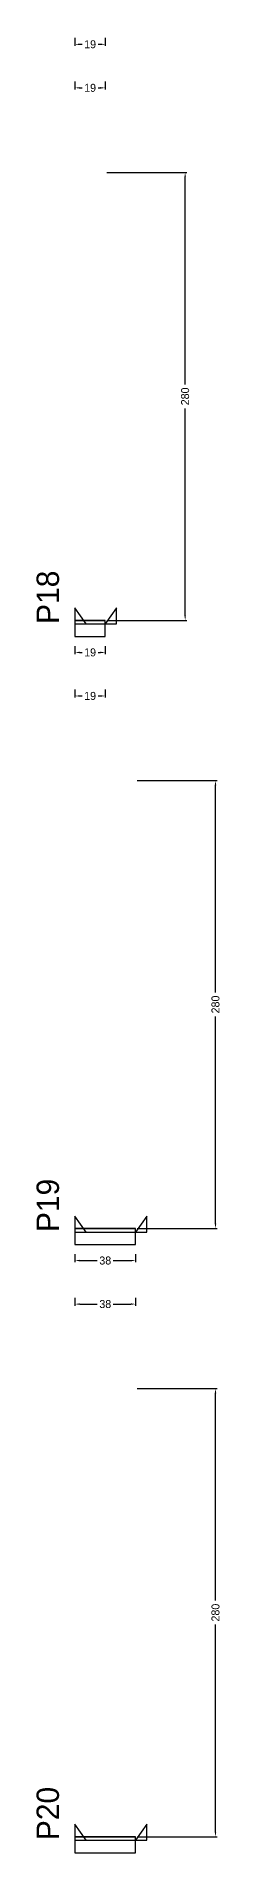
# Model space of a CAD drawing. Header units: centimetres. Extents: x -10500 to 4102, y -9886 to 295.
# Drawn here: x 3976 to 4091, y -7228 to -6093 of the extents above; entities that cross this region are included whole.
import ezdxf

# ---------------------------------------------------------------- set-up
doc = ezdxf.new("R2010")
doc.units = ezdxf.units.CM
for name, color, linetype in [('NOMENCLATURA', 7, 'Continuous'), ('SARR_2.2x10', 60, 'Continuous'), ('SARR_2.2x7', 40, 'Continuous')]:
    doc.layers.add(name, color=color, linetype=linetype)
doc.dimstyles.new('PAINEL-NOVA', dxfattribs={"dimtxt": 5, "dimasz": 3, "dimexe": 1, "dimexo": 1, "dimgap": 1, "dimtad": 1, "dimcen": 2.5, "dimazin": 3, "dimtfac": 1, "dimtmove": 0, "dimatfit": 3})

# ---------------------------------------------------------------- blocks, each defined once
blk = doc.blocks.new('_CLOSEDFILLED')
at = {"color": 0, "linetype": 'BYBLOCK'}
blk.add_solid([(-1, 0.16), (0, 0), (-1, -0.16)], dxfattribs=at)
blk = doc.blocks.new('*D437')
for p, q in [((4000, -6093.8), (4000, -6098.8)), ((4019, -6093.8), (4019, -6098.8)), ((4003, -6097.8), (4004.5, -6097.8)), ((4014.5, -6097.8), (4016, -6097.8))]:
    blk.add_line(p, q)
at = {"layer": 'Defpoints'}
for p in [(4000, -6092.8), (4019, -6092.8), (4000, -6097.8)]:
    blk.add_point(p, dxfattribs=at)
at = {"layer": 'SARR_2.2x10', "xscale": 3, "yscale": 3, "rotation": 180}
blk.add_blockref('_CLOSEDFILLED', (4000, -6097.8), dxfattribs=at)
at = {"layer": 'SARR_2.2x10', "xscale": 3, "yscale": 3}
blk.add_blockref('_CLOSEDFILLED', (4019, -6097.8), dxfattribs=at)
at = {"layer": 'SARR_2.2x10', "insert": (4009.5, -6097.8), "char_height": 5, "attachment_point": 5}
blk.add_mtext('19', dxfattribs=at)
blk = doc.blocks.new('*D442')
for p, q in [((4000, -6121), (4000, -6126)), ((4003, -6125), (4004.5, -6125)), ((4014.5, -6125), (4016, -6125)), ((4019, -6121), (4019, -6126))]:
    blk.add_line(p, q)
at = {"layer": 'Defpoints'}
for p in [(4000, -6120), (4000, -6125), (4019, -6120)]:
    blk.add_point(p, dxfattribs=at)
at = {"layer": 'SARR_2.2x10', "xscale": 3, "yscale": 3, "rotation": 180}
blk.add_blockref('_CLOSEDFILLED', (4000, -6125), dxfattribs=at)
at = {"layer": 'SARR_2.2x10', "xscale": 3, "yscale": 3}
blk.add_blockref('_CLOSEDFILLED', (4019, -6125), dxfattribs=at)
at = {"layer": 'SARR_2.2x10', "insert": (4009.5, -6125), "char_height": 5, "attachment_point": 5}
blk.add_mtext('19', dxfattribs=at)
blk = doc.blocks.new('*D463')
for p, q in [((4000, -6473.8), (4000, -6478.8)), ((4003, -6477.8), (4004.5, -6477.8)), ((4014.5, -6477.8), (4016, -6477.8)), ((4019, -6473.8), (4019, -6478.8))]:
    blk.add_line(p, q)
at = {"layer": 'Defpoints'}
for p in [(4000, -6472.8), (4000, -6477.8), (4019, -6472.8)]:
    blk.add_point(p, dxfattribs=at)
at = {"layer": 'SARR_2.2x10', "xscale": 3, "yscale": 3, "rotation": 180}
blk.add_blockref('_CLOSEDFILLED', (4000, -6477.8), dxfattribs=at)
at = {"layer": 'SARR_2.2x10', "xscale": 3, "yscale": 3}
blk.add_blockref('_CLOSEDFILLED', (4019, -6477.8), dxfattribs=at)
at = {"layer": 'SARR_2.2x10', "insert": (4009.5, -6477.8), "char_height": 5, "attachment_point": 5}
blk.add_mtext('19', dxfattribs=at)
blk = doc.blocks.new('*D464')
for p, q in [((4020, -6177.8), (4070, -6177.8)), ((4069, -6310.3), (4069, -6180.8)), ((4069, -6454.8), (4069, -6325.3)), ((4020, -6457.8), (4070, -6457.8))]:
    blk.add_line(p, q)
at = {"layer": 'Defpoints'}
for p in [(4019, -6177.8), (4019, -6457.8), (4069, -6457.8)]:
    blk.add_point(p, dxfattribs=at)
at = {"layer": 'SARR_2.2x10', "xscale": 3, "yscale": 3}
for p, rotation in [((4069, -6177.8), 90), ((4069, -6457.8), 270)]:
    blk.add_blockref('_CLOSEDFILLED', p, dxfattribs=dict(at, rotation=rotation))
at = {"layer": 'SARR_2.2x10', "insert": (4069, -6317.8), "char_height": 5, "attachment_point": 5, "rotation": 90}
blk.add_mtext('280', dxfattribs=at)
blk = doc.blocks.new('*D465')
for p, q in [((4020, -6177.8), (4070, -6177.8)), ((4069, -6310.3), (4069, -6180.8)), ((4069, -6454.8), (4069, -6325.3)), ((4020, -6457.8), (4070, -6457.8))]:
    blk.add_line(p, q)
at = {"layer": 'Defpoints'}
for p in [(4019, -6177.8), (4019, -6457.8), (4069, -6457.8)]:
    blk.add_point(p, dxfattribs=at)
at = {"layer": 'SARR_2.2x10', "xscale": 3, "yscale": 3}
for p, rotation in [((4069, -6177.8), 90), ((4069, -6457.8), 270)]:
    blk.add_blockref('_CLOSEDFILLED', p, dxfattribs=dict(at, rotation=rotation))
at = {"layer": 'SARR_2.2x10', "insert": (4069, -6317.8), "char_height": 5, "attachment_point": 5, "rotation": 90}
blk.add_mtext('280', dxfattribs=at)
blk = doc.blocks.new('*D466')
for p, q in [((4020, -6177.8), (4070, -6177.8)), ((4069, -6310.3), (4069, -6180.8)), ((4069, -6454.8), (4069, -6325.3)), ((4020, -6457.8), (4070, -6457.8))]:
    blk.add_line(p, q)
at = {"layer": 'Defpoints'}
for p in [(4019, -6177.8), (4019, -6457.8), (4069, -6457.8)]:
    blk.add_point(p, dxfattribs=at)
at = {"layer": 'SARR_2.2x10', "xscale": 3, "yscale": 3}
for p, rotation in [((4069, -6177.8), 90), ((4069, -6457.8), 270)]:
    blk.add_blockref('_CLOSEDFILLED', p, dxfattribs=dict(at, rotation=rotation))
at = {"layer": 'SARR_2.2x10', "insert": (4069, -6317.8), "char_height": 5, "attachment_point": 5, "rotation": 90}
blk.add_mtext('280', dxfattribs=at)
blk = doc.blocks.new('*D467')
for p, q in [((4020, -6177.8), (4070, -6177.8)), ((4069, -6310.3), (4069, -6180.8)), ((4069, -6454.8), (4069, -6325.3)), ((4020, -6457.8), (4070, -6457.8))]:
    blk.add_line(p, q)
at = {"layer": 'Defpoints'}
for p in [(4019, -6177.8), (4019, -6457.8), (4069, -6457.8)]:
    blk.add_point(p, dxfattribs=at)
at = {"layer": 'SARR_2.2x10', "xscale": 3, "yscale": 3}
for p, rotation in [((4069, -6177.8), 90), ((4069, -6457.8), 270)]:
    blk.add_blockref('_CLOSEDFILLED', p, dxfattribs=dict(at, rotation=rotation))
at = {"layer": 'SARR_2.2x10', "insert": (4069, -6317.8), "char_height": 5, "attachment_point": 5, "rotation": 90}
blk.add_mtext('280', dxfattribs=at)
blk = doc.blocks.new('*D468')
for p, q in [((4000, -6501), (4000, -6506)), ((4019, -6501), (4019, -6506)), ((4003, -6505), (4004.5, -6505)), ((4014.5, -6505), (4016, -6505))]:
    blk.add_line(p, q)
at = {"layer": 'Defpoints'}
for p in [(4000, -6500), (4019, -6500), (4000, -6505)]:
    blk.add_point(p, dxfattribs=at)
at = {"layer": 'SARR_2.2x10', "xscale": 3, "yscale": 3, "rotation": 180}
blk.add_blockref('_CLOSEDFILLED', (4000, -6505), dxfattribs=at)
at = {"layer": 'SARR_2.2x10', "xscale": 3, "yscale": 3}
blk.add_blockref('_CLOSEDFILLED', (4019, -6505), dxfattribs=at)
at = {"layer": 'SARR_2.2x10', "insert": (4009.5, -6505), "char_height": 5, "attachment_point": 5}
blk.add_mtext('19', dxfattribs=at)
blk = doc.blocks.new('GRA-E')
at = {"layer": 'SARR_2.2x7'}
blk.add_lwpolyline([(0, 0), (7, 0), (0, 10)], close=True, dxfattribs=at)
blk = doc.blocks.new('GRA-D')
at = {"layer": 'SARR_2.2x7'}
blk.add_lwpolyline([(0, 0), (7, 0), (7, 10)], close=True, dxfattribs=at)
blk = doc.blocks.new('*D489')
for p, q in [((4000, -6853.8), (4000, -6858.8)), ((4038, -6853.8), (4038, -6858.8)), ((4003, -6857.8), (4014, -6857.8)), ((4024, -6857.8), (4035, -6857.8))]:
    blk.add_line(p, q)
at = {"layer": 'Defpoints'}
for p in [(4000, -6852.8), (4038, -6852.8), (4000, -6857.8)]:
    blk.add_point(p, dxfattribs=at)
at = {"layer": 'SARR_2.2x10', "xscale": 3, "yscale": 3, "rotation": 180}
blk.add_blockref('_CLOSEDFILLED', (4000, -6857.8), dxfattribs=at)
at = {"layer": 'SARR_2.2x10', "xscale": 3, "yscale": 3}
blk.add_blockref('_CLOSEDFILLED', (4038, -6857.8), dxfattribs=at)
at = {"layer": 'SARR_2.2x10', "insert": (4019, -6857.8), "char_height": 5, "attachment_point": 5}
blk.add_mtext('38', dxfattribs=at)
blk = doc.blocks.new('*D490')
for p, q in [((4039, -6557.8), (4089, -6557.8)), ((4088, -6690.3), (4088, -6560.8)), ((4088, -6834.8), (4088, -6705.3)), ((4039, -6837.8), (4089, -6837.8))]:
    blk.add_line(p, q)
at = {"layer": 'Defpoints'}
for p in [(4038, -6557.8), (4038, -6837.8), (4088, -6837.8)]:
    blk.add_point(p, dxfattribs=at)
at = {"layer": 'SARR_2.2x10', "xscale": 3, "yscale": 3}
for p, rotation in [((4088, -6557.8), 90), ((4088, -6837.8), 270)]:
    blk.add_blockref('_CLOSEDFILLED', p, dxfattribs=dict(at, rotation=rotation))
at = {"layer": 'SARR_2.2x10', "insert": (4088, -6697.8), "char_height": 5, "attachment_point": 5, "rotation": 90}
blk.add_mtext('280', dxfattribs=at)
blk = doc.blocks.new('*D491')
for p, q in [((4039, -6557.8), (4089, -6557.8)), ((4088, -6690.3), (4088, -6560.8)), ((4088, -6834.8), (4088, -6705.3)), ((4039, -6837.8), (4089, -6837.8))]:
    blk.add_line(p, q)
at = {"layer": 'Defpoints'}
for p in [(4038, -6557.8), (4038, -6837.8), (4088, -6837.8)]:
    blk.add_point(p, dxfattribs=at)
at = {"layer": 'SARR_2.2x10', "xscale": 3, "yscale": 3}
for p, rotation in [((4088, -6557.8), 90), ((4088, -6837.8), 270)]:
    blk.add_blockref('_CLOSEDFILLED', p, dxfattribs=dict(at, rotation=rotation))
at = {"layer": 'SARR_2.2x10', "insert": (4088, -6697.8), "char_height": 5, "attachment_point": 5, "rotation": 90}
blk.add_mtext('280', dxfattribs=at)
blk = doc.blocks.new('*D492')
for p, q in [((4039, -6557.8), (4089, -6557.8)), ((4088, -6690.3), (4088, -6560.8)), ((4088, -6834.8), (4088, -6705.3)), ((4039, -6837.8), (4089, -6837.8))]:
    blk.add_line(p, q)
at = {"layer": 'Defpoints'}
for p in [(4038, -6557.8), (4038, -6837.8), (4088, -6837.8)]:
    blk.add_point(p, dxfattribs=at)
at = {"layer": 'SARR_2.2x10', "xscale": 3, "yscale": 3}
for p, rotation in [((4088, -6557.8), 90), ((4088, -6837.8), 270)]:
    blk.add_blockref('_CLOSEDFILLED', p, dxfattribs=dict(at, rotation=rotation))
at = {"layer": 'SARR_2.2x10', "insert": (4088, -6697.8), "char_height": 5, "attachment_point": 5, "rotation": 90}
blk.add_mtext('280', dxfattribs=at)
blk = doc.blocks.new('*D493')
for p, q in [((4039, -6557.8), (4089, -6557.8)), ((4088, -6690.3), (4088, -6560.8)), ((4088, -6834.8), (4088, -6705.3)), ((4039, -6837.8), (4089, -6837.8))]:
    blk.add_line(p, q)
at = {"layer": 'Defpoints'}
for p in [(4038, -6557.8), (4038, -6837.8), (4088, -6837.8)]:
    blk.add_point(p, dxfattribs=at)
at = {"layer": 'SARR_2.2x10', "xscale": 3, "yscale": 3}
for p, rotation in [((4088, -6557.8), 90), ((4088, -6837.8), 270)]:
    blk.add_blockref('_CLOSEDFILLED', p, dxfattribs=dict(at, rotation=rotation))
at = {"layer": 'SARR_2.2x10', "insert": (4088, -6697.8), "char_height": 5, "attachment_point": 5, "rotation": 90}
blk.add_mtext('280', dxfattribs=at)
blk = doc.blocks.new('*D494')
for p, q in [((4000, -6881), (4000, -6886)), ((4003, -6885), (4014, -6885)), ((4024, -6885), (4035, -6885)), ((4038, -6881), (4038, -6886))]:
    blk.add_line(p, q)
at = {"layer": 'Defpoints'}
for p in [(4000, -6880), (4000, -6885), (4038, -6880)]:
    blk.add_point(p, dxfattribs=at)
at = {"layer": 'SARR_2.2x10', "xscale": 3, "yscale": 3, "rotation": 180}
blk.add_blockref('_CLOSEDFILLED', (4000, -6885), dxfattribs=at)
at = {"layer": 'SARR_2.2x10', "xscale": 3, "yscale": 3}
blk.add_blockref('_CLOSEDFILLED', (4038, -6885), dxfattribs=at)
at = {"layer": 'SARR_2.2x10', "insert": (4019, -6885), "char_height": 5, "attachment_point": 5}
blk.add_mtext('38', dxfattribs=at)
blk = doc.blocks.new('*D516')
for p, q in [((4039, -6937.8), (4089, -6937.8)), ((4088, -7070.3), (4088, -6940.8)), ((4088, -7214.8), (4088, -7085.3)), ((4039, -7217.8), (4089, -7217.8))]:
    blk.add_line(p, q)
at = {"layer": 'Defpoints'}
for p in [(4038, -6937.8), (4038, -7217.8), (4088, -7217.8)]:
    blk.add_point(p, dxfattribs=at)
at = {"layer": 'SARR_2.2x10', "xscale": 3, "yscale": 3}
for p, rotation in [((4088, -6937.8), 90), ((4088, -7217.8), 270)]:
    blk.add_blockref('_CLOSEDFILLED', p, dxfattribs=dict(at, rotation=rotation))
at = {"layer": 'SARR_2.2x10', "insert": (4088, -7077.8), "char_height": 5, "attachment_point": 5, "rotation": 90}
blk.add_mtext('280', dxfattribs=at)
blk = doc.blocks.new('*D517')
for p, q in [((4039, -6937.8), (4089, -6937.8)), ((4088, -7070.3), (4088, -6940.8)), ((4088, -7214.8), (4088, -7085.3)), ((4039, -7217.8), (4089, -7217.8))]:
    blk.add_line(p, q)
at = {"layer": 'Defpoints'}
for p in [(4038, -6937.8), (4038, -7217.8), (4088, -7217.8)]:
    blk.add_point(p, dxfattribs=at)
at = {"layer": 'SARR_2.2x10', "xscale": 3, "yscale": 3}
for p, rotation in [((4088, -6937.8), 90), ((4088, -7217.8), 270)]:
    blk.add_blockref('_CLOSEDFILLED', p, dxfattribs=dict(at, rotation=rotation))
at = {"layer": 'SARR_2.2x10', "insert": (4088, -7077.8), "char_height": 5, "attachment_point": 5, "rotation": 90}
blk.add_mtext('280', dxfattribs=at)
blk = doc.blocks.new('*D518')
for p, q in [((4039, -6937.8), (4089, -6937.8)), ((4088, -7070.3), (4088, -6940.8)), ((4088, -7214.8), (4088, -7085.3)), ((4039, -7217.8), (4089, -7217.8))]:
    blk.add_line(p, q)
at = {"layer": 'Defpoints'}
for p in [(4038, -6937.8), (4038, -7217.8), (4088, -7217.8)]:
    blk.add_point(p, dxfattribs=at)
at = {"layer": 'SARR_2.2x10', "xscale": 3, "yscale": 3}
for p, rotation in [((4088, -6937.8), 90), ((4088, -7217.8), 270)]:
    blk.add_blockref('_CLOSEDFILLED', p, dxfattribs=dict(at, rotation=rotation))
at = {"layer": 'SARR_2.2x10', "insert": (4088, -7077.8), "char_height": 5, "attachment_point": 5, "rotation": 90}
blk.add_mtext('280', dxfattribs=at)
blk = doc.blocks.new('*D519')
for p, q in [((4039, -6937.8), (4089, -6937.8)), ((4088, -7070.3), (4088, -6940.8)), ((4088, -7214.8), (4088, -7085.3)), ((4039, -7217.8), (4089, -7217.8))]:
    blk.add_line(p, q)
at = {"layer": 'Defpoints'}
for p in [(4038, -6937.8), (4038, -7217.8), (4088, -7217.8)]:
    blk.add_point(p, dxfattribs=at)
at = {"layer": 'SARR_2.2x10', "xscale": 3, "yscale": 3}
for p, rotation in [((4088, -6937.8), 90), ((4088, -7217.8), 270)]:
    blk.add_blockref('_CLOSEDFILLED', p, dxfattribs=dict(at, rotation=rotation))
at = {"layer": 'SARR_2.2x10', "insert": (4088, -7077.8), "char_height": 5, "attachment_point": 5, "rotation": 90}
blk.add_mtext('280', dxfattribs=at)

msp = doc.modelspace()

# ---------------------------------------------------------------- linework, layer by layer
at = {"layer": 'SARR_2.2x10'}
for p, q in [((4019, -6457.8), (4000, -6457.8)), ((4000, -6457.8), (4000, -6467.8)), ((4019, -6467.8), (4019, -6457.8)), ((4000, -6467.8), (4019, -6467.8)), ((4038, -6837.8), (4000, -6837.8)), ((4000, -6837.8), (4000, -6847.8)), ((4038, -6847.8), (4038, -6837.8)), ((4000, -6847.8), (4038, -6847.8)), ((4038, -7217.8), (4000, -7217.8)), ((4000, -7217.8), (4000, -7227.8)), ((4038, -7227.8), (4038, -7217.8)), ((4000, -7227.8), (4038, -7227.8))]:
    msp.add_line(p, q, dxfattribs=at)
at = {"layer": 'SARR_2.2x7'}
for p, q in [((4019, -6457.8), (4000, -6457.8)), ((4000, -6457.8), (4000, -6460)), ((4000, -6457.8), (4007, -6457.8)), ((4000, -6457.8), (4007, -6457.8)), ((4000, -6457.8), (4007, -6457.8)), ((4000, -6457.8), (4007, -6457.8)), ((4007, -6457.8), (4019, -6457.8)), ((4007, -6457.8), (4019, -6457.8)), ((4007, -6457.8), (4019, -6457.8)), ((4007, -6457.8), (4019, -6457.8)), ((4019, -6460), (4019, -6457.8)), ((4000, -6460), (4019, -6460)), ((4038, -6837.8), (4000, -6837.8)), ((4000, -6837.8), (4000, -6840)), ((4000, -6837.8), (4007, -6837.8)), ((4000, -6837.8), (4007, -6837.8)), ((4000, -6837.8), (4007, -6837.8)), ((4000, -6837.8), (4007, -6837.8)), ((4000, -6840), (4038, -6840)), ((4007, -6837.8), (4038, -6837.8)), ((4007, -6837.8), (4038, -6837.8)), ((4007, -6837.8), (4038, -6837.8)), ((4007, -6837.8), (4038, -6837.8)), ((4038, -6840), (4038, -6837.8)), ((4038, -7217.8), (4000, -7217.8)), ((4000, -7217.8), (4000, -7220)), ((4000, -7217.8), (4007, -7217.8)), ((4000, -7217.8), (4007, -7217.8)), ((4000, -7217.8), (4007, -7217.8)), ((4000, -7217.8), (4007, -7217.8)), ((4007, -7217.8), (4038, -7217.8)), ((4007, -7217.8), (4038, -7217.8)), ((4007, -7217.8), (4038, -7217.8)), ((4007, -7217.8), (4038, -7217.8)), ((4038, -7220), (4038, -7217.8)), ((4000, -7220), (4038, -7220))]:
    msp.add_line(p, q, dxfattribs=at)

# ---------------------------------------------------------------- block references
for name, p in [('GRA-E', (4000, -6460)), ('GRA-D', (4019, -6460)), ('GRA-E', (4000, -6840)), ('GRA-D', (4038, -6840)), ('GRA-E', (4000, -7220)), ('GRA-D', (4038, -7220))]:
    msp.add_blockref(name, p, dxfattribs=at)

# ---------------------------------------------------------------- texts
at = {"layer": 'NOMENCLATURA'}
for s, p in [('P18', (3990, -6460)), ('P19', (3990, -6840)), ('P20', (3990, -7220))]:
    msp.add_text(s, height=14, rotation=90, dxfattribs=at).set_placement(p)

# ---------------------------------------------------------------- dimensions: what is measured, and where the dimension line sits
at = {"layer": 'SARR_2.2x10'}
for base, p1, p2, picture, middle in [((4000, -6097.8), (4000, -6092.8), (4019, -6092.8), '*D437', (4009.5, -6097.8)), ((4000, -6125), (4000, -6120), (4019, -6120), '*D442', (4009.5, -6125)), ((4000, -6477.8), (4000, -6472.8), (4019, -6472.8), '*D463', (4009.5, -6477.8)), ((4000, -6505), (4000, -6500), (4019, -6500), '*D468', (4009.5, -6505)), ((4000, -6857.8), (4000, -6852.8), (4038, -6852.8), '*D489', (4019, -6857.8)), ((4000, -6885), (4000, -6880), (4038, -6880), '*D494', (4019, -6885))]:
    dim = msp.add_linear_dim(base=base, p1=p1, p2=p2, dimstyle='PAINEL-NOVA', dxfattribs=at)
    dim.commit()
    dim.dimension.update_dxf_attribs({"geometry": picture, "text_midpoint": middle})
for base, p1, p2, picture, middle in [((4069, -6457.8), (4019, -6457.8), (4019, -6177.8), '*D464', (4069, -6317.8)), ((4069, -6457.8), (4019, -6457.8), (4019, -6177.8), '*D465', (4069, -6317.8)), ((4069, -6457.8), (4019, -6457.8), (4019, -6177.8), '*D466', (4069, -6317.8)), ((4069, -6457.8), (4019, -6457.8), (4019, -6177.8), '*D467', (4069, -6317.8)), ((4088, -6837.8), (4038, -6837.8), (4038, -6557.8), '*D490', (4088, -6697.8)), ((4088, -6837.8), (4038, -6837.8), (4038, -6557.8), '*D491', (4088, -6697.8)), ((4088, -6837.8), (4038, -6837.8), (4038, -6557.8), '*D492', (4088, -6697.8)), ((4088, -6837.8), (4038, -6837.8), (4038, -6557.8), '*D493', (4088, -6697.8)), ((4088, -7217.8), (4038, -7217.8), (4038, -6937.8), '*D516', (4088, -7077.8)), ((4088, -7217.8), (4038, -7217.8), (4038, -6937.8), '*D517', (4088, -7077.8)), ((4088, -7217.8), (4038, -7217.8), (4038, -6937.8), '*D518', (4088, -7077.8)), ((4088, -7217.8), (4038, -7217.8), (4038, -6937.8), '*D519', (4088, -7077.8))]:
    dim = msp.add_linear_dim(base=base, p1=p1, p2=p2, angle=90, dimstyle='PAINEL-NOVA', dxfattribs=at)
    dim.commit()
    dim.dimension.update_dxf_attribs({"geometry": picture, "text_midpoint": middle})

doc.saveas('drawing.dxf')
